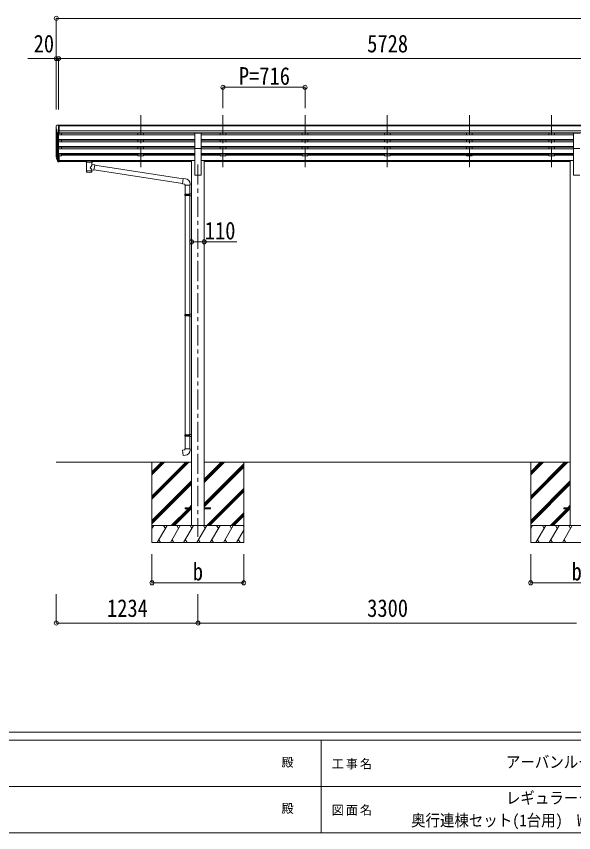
# Model space of a CAD drawing. Units: millimetres at full size, sheet at 1:35; some dimension numbers follow another scale. Extents: x -9837 to 9837, y -6790 to 6790.
# Drawn here: x -3180 to 1677, y -6790 to 321 of the extents above; entities that cross this region are included whole.
import ezdxf
from ezdxf.enums import TextEntityAlignment as Align

# ---------------------------------------------------------------- set-up
doc = ezdxf.new("R2010")
doc.units = ezdxf.units.MM
doc.header["$LTSCALE"] = 35
doc.header["$PDMODE"] = 32
doc.header["$PDSIZE"] = 35
doc.linetypes.add('CHAIN1', pattern=[8, 5, -1, 1, -1])
for name, color, linetype, lineweight in [('0-0_0', 7, 'Continuous', 9), ('0-1_本体', 5, 'CHAIN1', 9), ('0-3_ELV2', 4, 'Continuous', 9), ('0-6_OTH_LINE', 6, 'Continuous', 9), ('0-9_OUTLINE', 7, 'Continuous', 9), ('F-0_240', 7, 'Continuous', 9)]:
    doc.layers.add(name, color=color, linetype=linetype, lineweight=lineweight)
doc.styles.add('ＭＳ ゴシック', font='')
doc.styles.get('ＭＳ ゴシック').set_extended_font_data('MS Gothic')

msp = doc.modelspace()

# ---------------------------------------------------------------- linework, layer by layer
at = {"layer": '0-0_0'}
for p, q in [((-2831.87, -3563.91), (-1653.07, -3563.91)), ((-1997.87, -3563.91), (-1997.87, -4263.91)), ((-1997.87, -3858.08), (-1703.69, -3563.91)), ((-1997.87, -3872.23), (-1689.55, -3563.91)), ((-1997.87, -3886.37), (-1675.4, -3563.91)), ((-1997.87, -3674.24), (-1887.54, -3563.91)), ((-1997.87, -3660.09), (-1901.68, -3563.91)), ((-1997.87, -3645.95), (-1915.82, -3563.91)), ((-1542.67, -3739.54), (-1367.04, -3563.91)), ((-1542.67, -3725.39), (-1381.18, -3563.91)), ((-1542.67, -3711.25), (-1395.32, -3563.91)), ((-1542.67, -3563.91), (1646.93, -3563.91)), ((-1542.67, -3923.38), (-1197.87, -3578.59)), ((-1542.67, -3937.52), (-1197.87, -3592.73)), ((-1542.67, -3951.67), (-1197.87, -3606.87)), ((-1197.87, -3563.91), (-1197.87, -4263.91)), ((1302.13, -3563.91), (1302.13, -4263.91)), ((1302.13, -3858.08), (1596.31, -3563.91)), ((1302.13, -3872.23), (1610.45, -3563.91)), ((1302.13, -3886.37), (1624.59, -3563.91)), ((1302.13, -3674.24), (1412.46, -3563.91)), ((1302.13, -3660.09), (1398.32, -3563.91)), ((1302.13, -3645.95), (1384.18, -3563.91)), ((-1997.87, -4070.21), (-1653.07, -3725.42)), ((-1997.87, -4084.36), (-1653.07, -3739.56)), ((-1997.87, -4098.5), (-1653.07, -3753.7)), ((1302.13, -4070.21), (1646.93, -3725.42)), ((1302.13, -4084.36), (1646.93, -3739.56)), ((1302.13, -4098.5), (1646.93, -3753.7)), ((-1521.06, -4113.91), (-1197.87, -3790.72)), ((-1506.92, -4113.91), (-1197.87, -3804.86)), ((-1492.77, -4113.91), (-1197.87, -3819)), ((-1829.43, -4113.91), (-1683.93, -3968.41)), ((-1815.28, -4113.91), (-1669.78, -3968.41)), ((-1801.14, -4113.91), (-1655.64, -3968.41)), ((-1674.93, -3959.41), (-1653.07, -3937.55)), ((-1660.78, -3959.41), (-1653.07, -3951.69)), ((1470.57, -4113.91), (1616.07, -3968.41)), ((1484.71, -4113.91), (1630.22, -3968.41)), ((1498.86, -4113.91), (1644.36, -3968.41)), ((1625.07, -3959.41), (1646.93, -3937.55)), ((1639.22, -3959.41), (1646.93, -3951.69)), ((-1308.93, -4113.91), (-1197.87, -4002.85)), ((-1294.78, -4113.91), (-1197.87, -4016.99)), ((-1280.64, -4113.91), (-1197.87, -4031.13)), ((-1197.87, -4113.91), (-1997.87, -4113.91)), ((-1997.87, -4141.41), (-1981.99, -4113.91)), ((-1953.12, -4263.91), (-1866.52, -4113.91)), ((-1881.52, -4139.89), (-1896.52, -4113.91)), ((-1837.65, -4263.91), (-1751.05, -4113.91)), ((-1766.05, -4139.89), (-1781.05, -4113.91)), ((-1722.18, -4263.91), (-1635.58, -4113.91)), ((-1650.58, -4139.89), (-1665.58, -4113.91)), ((-1606.71, -4263.91), (-1520.11, -4113.91)), ((-1535.11, -4139.89), (-1550.11, -4113.9)), ((-1491.24, -4263.91), (-1404.64, -4113.91)), ((-1419.64, -4139.89), (-1434.64, -4113.91)), ((-1375.77, -4263.91), (-1289.17, -4113.91)), ((-1319.17, -4113.91), (-1304.17, -4139.89)), ((-1203.7, -4113.91), (-1197.87, -4124.01)), ((2102.13, -4113.91), (1302.13, -4113.91)), ((1302.13, -4141.41), (1318.01, -4113.91)), ((1346.88, -4263.91), (1433.48, -4113.91)), ((1418.48, -4139.89), (1403.48, -4113.91)), ((1462.35, -4263.91), (1548.95, -4113.91)), ((1533.95, -4139.89), (1518.95, -4113.91)), ((1577.82, -4263.91), (1664.42, -4113.91)), ((1649.42, -4139.89), (1634.42, -4113.91)), ((-1260.3, -4263.91), (-1197.87, -4155.77)), ((-1997.87, -4263.91), (-1197.87, -4263.91)), ((-1938.12, -4237.93), (-1923.12, -4263.91)), ((-1822.65, -4237.93), (-1807.65, -4263.91)), ((-1707.18, -4237.92), (-1692.18, -4263.91)), ((-1591.71, -4237.93), (-1576.71, -4263.91)), ((-1476.24, -4237.93), (-1461.24, -4263.91)), ((-1360.77, -4237.93), (-1345.77, -4263.91)), ((-1245.3, -4237.93), (-1230.3, -4263.91)), ((1302.13, -4263.91), (2102.13, -4263.91)), ((1361.88, -4237.93), (1376.87, -4263.91)), ((1477.35, -4237.93), (1492.35, -4263.91)), ((1592.82, -4237.92), (1607.82, -4263.91))]:
    msp.add_line(p, q, dxfattribs=at)
at = {"layer": '0-1_本体'}
for p, q in [((-2095.87, -539.5), (-2095.87, -1017.02)), ((-1379.87, -539.5), (-1379.87, -1017.02)), ((-663.87, -539.5), (-663.87, -1017.02)), ((52.13, -539.5), (52.13, -1017.02)), ((768.13, -539.5), (768.13, -1017.02)), ((1484.13, -539.5), (1484.13, -1017.02)), ((-1597.87, -970.34), (-1597.87, -4213.91))]:
    msp.add_line(p, q, dxfattribs=at)
at = {"layer": '0-3_ELV2'}
for p, q in [((-2833.87, -636.4), (-2833.87, -637.03)), ((-2826.96, -627.59), (-2831.03, -633.4)), ((-2823.87, -627.03), (-2826.2, -627.17)), ((-2823.87, -627.03), (-2805.37, -627.03)), ((-2811.87, -700.01), (-2811.87, -627.03)), ((-2805.37, -627.03), (-2795.37, -627.11)), ((-2805.37, -699.01), (-2805.37, -627.03)), ((-2805.37, -628.63), (2899.63, -628.63)), ((-2805.37, -633.85), (2899.63, -633.85)), ((-2795.37, -628.63), (-2795.37, -627.11)), ((-2831.87, -657.6), (-2831.87, -892.27)), ((-2831.34, -658.21), (-2826.02, -661.28)), ((-2819.49, -698.2), (-2828.5, -682.6)), ((-2826.9, -685.37), (-2826.9, -918.97)), ((-2825.87, -661.54), (-2825.87, -677.81)), ((-2817.87, -699.53), (-2817.88, -937.41)), ((-2811.87, -700.01), (-2817.08, -699.69)), ((-2805.37, -699.01), (-2811.87, -699.01)), ((-2811.87, -700.01), (-2811.87, -892.63)), ((-2811.87, -710.99), (-1625.37, -710.99)), ((2909.63, -677.38), (-2805.37, -677.38)), ((2909.63, -695.23), (-2805.37, -695.23)), ((-1625.37, -698.48), (-2805.37, -698.48)), ((-2786.87, -698.48), (-2786.87, -710.99)), ((-2120.87, -698.48), (-2120.87, -710.99)), ((-2070.87, -698.48), (-2070.87, -710.89)), ((-1625.37, -829.45), (-1625.37, -697.66)), ((-1625.37, -697.66), (-1570.37, -697.66)), ((-1570.37, -829.45), (-1570.37, -697.66)), ((1674.63, -698.48), (-1570.37, -698.48)), ((1674.63, -710.99), (-1570.37, -710.99)), ((-1404.87, -698.48), (-1404.87, -710.99)), ((-1354.87, -698.48), (-1354.87, -710.89)), ((-688.87, -698.48), (-688.87, -710.99)), ((-638.87, -698.48), (-638.87, -710.89)), ((27.13, -698.48), (27.13, -710.99)), ((77.13, -698.48), (77.13, -710.89)), ((743.13, -698.48), (743.13, -710.99)), ((793.13, -698.48), (793.13, -710.89)), ((1459.13, -698.48), (1459.13, -710.99)), ((1509.13, -698.48), (1509.13, -710.89)), ((1674.63, -829.45), (1674.63, -697.66)), ((1674.63, -697.66), (1729.63, -697.66)), ((-2811.87, -752.86), (-1625.37, -752.86)), ((-2811.87, -754.36), (-1625.37, -754.36)), ((-2811.87, -758.68), (-1625.37, -758.68)), ((-2811.87, -771.53), (-1625.37, -771.53)), ((-2786.87, -758.68), (-2786.87, -771.53)), ((-2120.87, -758.68), (-2120.87, -771.53)), ((-2070.87, -758.68), (-2070.87, -771.53)), ((1674.63, -752.86), (-1570.37, -752.86)), ((1674.63, -754.36), (-1570.37, -754.36)), ((1674.63, -758.68), (-1570.37, -758.68)), ((1674.63, -771.53), (-1570.37, -771.53)), ((-1404.87, -758.68), (-1404.87, -771.53)), ((-1354.87, -758.68), (-1354.87, -771.53)), ((-688.87, -758.68), (-688.87, -771.53)), ((-638.87, -758.68), (-638.87, -771.53)), ((27.13, -758.68), (27.13, -771.53)), ((77.13, -758.68), (77.13, -771.53)), ((743.13, -758.68), (743.13, -771.53)), ((793.13, -758.68), (793.13, -771.53)), ((1459.13, -758.68), (1459.13, -771.53)), ((1509.13, -758.68), (1509.13, -771.53)), ((-2811.87, -813.41), (-1625.37, -813.41)), ((-2811.87, -814.91), (-1625.37, -814.91)), ((-2811.87, -819.22), (-1625.37, -819.22)), ((-2811.87, -832.08), (-1625.37, -832.08)), ((-2786.87, -819.22), (-2786.87, -832.08)), ((-2120.87, -819.22), (-2120.87, -831.98)), ((-2070.87, -819.22), (-2070.87, -832.08)), ((-1625.37, -829.45), (-1625.37, -1063.91)), ((-1625.37, -829.45), (-1570.37, -829.45)), ((1674.63, -813.41), (-1570.37, -813.41)), ((1674.63, -814.91), (-1570.37, -814.91)), ((1674.63, -819.22), (-1570.37, -819.22)), ((-1570.37, -829.45), (-1570.37, -1063.91)), ((1674.63, -832.08), (-1570.37, -832.08)), ((-1404.87, -819.22), (-1404.87, -831.98)), ((-1354.87, -819.22), (-1354.87, -832.08)), ((-688.87, -819.22), (-688.87, -831.98)), ((-638.87, -819.22), (-638.87, -832.08)), ((27.13, -819.22), (27.13, -831.98)), ((77.13, -819.22), (77.13, -832.08)), ((743.13, -819.22), (743.13, -831.98)), ((793.13, -819.22), (793.13, -832.08)), ((1459.13, -819.22), (1459.13, -831.98)), ((1509.13, -819.22), (1509.13, -832.08)), ((1674.63, -829.45), (1674.63, -1063.91)), ((1674.63, -829.45), (1729.63, -829.45)), ((-2830.77, -906.82), (-2826.9, -914.77)), ((-2830.17, -905.44), (-2826.9, -912.51)), ((-2828.46, -918.09), (-2828.12, -922.5)), ((-2828.12, -922.5), (-2819.31, -946.05)), ((-2827.51, -921.94), (-2819.31, -938.11)), ((-2818.3, -936.98), (-2826.06, -921.58)), ((-2811.87, -873.96), (-1625.37, -873.96)), ((-2811.87, -875.46), (-1625.37, -875.46)), ((-2811.87, -879.77), (-1625.37, -879.77)), ((-2811.87, -892.63), (-2811.87, -947.4)), ((-2805.37, -892.63), (-2811.87, -892.63)), ((-2805.37, -892.63), (-2805.37, -946.66)), ((-2786.87, -893.26), (-2805.37, -893.26)), ((-2786.87, -879.77), (-2786.87, -893.26)), ((-2786.87, -888.32), (-2120.87, -888.32)), ((-2120.87, -879.77), (-2120.87, -893.26)), ((-2070.87, -893.26), (-2120.87, -893.26)), ((-2070.87, -879.77), (-2070.87, -893.26)), ((-2070.87, -888.32), (-1625.37, -888.32)), ((1674.63, -873.96), (-1570.37, -873.96)), ((1674.63, -875.46), (-1570.37, -875.46)), ((1674.63, -879.77), (-1570.37, -879.77)), ((-1404.87, -888.32), (-1570.37, -888.32)), ((-1404.87, -879.77), (-1404.87, -893.26)), ((-1354.87, -893.26), (-1404.87, -893.26)), ((-1354.87, -879.77), (-1354.87, -893.26)), ((-688.87, -888.32), (-1354.87, -888.32)), ((-688.87, -879.77), (-688.87, -893.26)), ((-638.87, -893.26), (-688.87, -893.26)), ((-638.87, -879.77), (-638.87, -893.26)), ((27.13, -888.32), (-638.87, -888.32)), ((27.13, -879.77), (27.13, -893.26)), ((77.13, -893.26), (27.13, -893.26)), ((77.13, -879.77), (77.13, -893.26)), ((1459.13, -888.32), (77.13, -888.32)), ((743.13, -879.77), (743.13, -893.26)), ((793.13, -893.26), (743.13, -893.26)), ((793.13, -879.77), (793.13, -893.26)), ((1459.13, -879.77), (1459.13, -893.26)), ((1509.13, -893.26), (1459.13, -893.26)), ((1509.13, -879.77), (1509.13, -893.26)), ((1674.63, -888.32), (1509.13, -888.32)), ((-2811.87, -937.66), (-2817, -937.66)), ((-2811.87, -939.47), (-2816.71, -939.47)), ((-2811.87, -947.4), (-2816.71, -947.4)), ((-2805.37, -932.76), (-2811.87, -932.76)), ((-2805.37, -937.64), (-2811.87, -937.64)), ((-2805.37, -946.66), (-2811.87, -946.66)), ((-2805.37, -935.33), (-1653.07, -935.33)), ((-2805.37, -936.73), (-1653.07, -936.73)), ((-2571.37, -944.42), (-2805.37, -944.42)), ((-1653.07, -944.42), (-2517.37, -944.42)), ((-1653.07, -934.91), (-1653.07, -4113.91)), ((-1653.07, -934.91), (-1625.37, -934.91)), ((-1542.67, -934.91), (-1570.37, -934.91)), ((-1542.67, -934.91), (-1542.67, -4113.91)), ((1646.93, -935.33), (-1542.67, -935.33)), ((1646.93, -936.73), (-1542.67, -936.73)), ((1646.93, -944.42), (-1542.67, -944.42)), ((1646.93, -934.91), (1646.93, -4113.91)), ((1646.93, -934.91), (1674.63, -934.91)), ((-1625.37, -1063.91), (-1570.37, -1063.91)), ((1674.63, -1063.91), (1729.63, -1063.91)), ((-1707.87, -3959.41), (-1653.07, -3959.41)), ((-1542.67, -3959.41), (-1487.87, -3959.41)), ((-1542.67, -3968.41), (-1487.87, -3968.41)), ((-1487.87, -3959.41), (-1487.87, -3968.41)), ((1592.13, -3959.41), (1646.93, -3959.41))]:
    msp.add_line(p, q, dxfattribs=at)
for points in [[(-1707.87, -3959.41), (-1707.87, -3968.41), (-1653.07, -3968.41)], [(1592.13, -3959.41), (1592.13, -3968.41), (1646.93, -3968.41)]]:
    msp.add_lwpolyline(points, dxfattribs=at)
for centre, radius, start, end in [((-2830.87, -636.4), 3, 93, 180), ((-2631.87, -637.03), 202, 180, 184.94904), ((-2826.14, -628.17), 1, 93.5, 145), ((-2826.96, -653.84), 6.18, 185.7035, 224.99897), ((-2825.9, -681.1), 3, 94.7167, 210), ((-2826.17, -677.81), 0.3, 274.7167, 0), ((-2826.17, -661.54), 0.3, 0, 60), ((-2816.89, -696.7), 3, 210, 266.5), ((-2802.69, -897.7), 29.53, 186.50806, 197.98144), ((-2801.28, -895.95), 30.41, 187.1552, 198.19734)]:
    msp.add_arc(centre, radius, start, end, dxfattribs=at)
for centre, major_axis, ratio, start_param, end_param in [((-2743.22, -898.14), (-89.06, 1.43), 0.57596, 6.1962358, 6.3678173), ((-2744.01, -891.46), (87.93, 4.42), 0.541684, 3.0659337, 3.2228513), ((-2827.16, -918.09), (1.3, 0), 0.90356, 1.3700892, 3.347195), ((-2741.24, -901.9), (-89.07, 0), 0.90356, 0.2056023, 0.2515348), ((-2741.95, -898.04), (-88.05, 0), 0.90356, 0.2662965, 0.3003836), ((-2816.71, -936.76), (-3, 0), 0.90356, 0.5235988, 1.5707963), ((-2816.71, -944.69), (3, 0), 0.90356, 3.6651914, 4.712389), ((-2817, -936.31), (-1.5, 0), 0.90356, 0.5235988, 1.5707963)]:
    msp.add_ellipse(centre, major_axis=major_axis, ratio=ratio, start_param=start_param, end_param=end_param, dxfattribs=at)
at = {"layer": '0-6_OTH_LINE'}
for p, q in [((-2831.87, 303.15), (-2831.87, -489.5)), ((-2831.87, 303.15), (8664.13, 303.15)), ((-2831.87, -46.85), (-2831.87, -492.26)), ((-2831.87, -46.85), (-2811.87, -46.85)), ((-2811.87, -46.85), (-2811.87, -492.26)), ((-2811.87, -46.85), (2916.13, -46.85)), ((-1379.87, -296.85), (-1379.87, -479.31)), ((-1379.87, -296.85), (-663.87, -296.85)), ((-663.87, -296.85), (-663.87, -479.31)), ((-1653.07, -1643.46), (-1542.67, -1643.46)), ((-1997.87, -4613.91), (-1997.87, -4363.93)), ((-1197.87, -4613.91), (-1197.87, -4363.93)), ((1302.13, -4613.91), (1302.13, -4363.93)), ((-1997.87, -4613.91), (-1197.87, -4613.91)), ((1302.13, -4613.91), (2102.13, -4613.91)), ((-2831.87, -4963.91), (-2831.87, -4713.91)), ((-1597.87, -4963.91), (-1597.87, -4713.91)), ((-2831.87, -4963.91), (-1597.87, -4963.91)), ((-1597.87, -4963.91), (1702.13, -4963.91))]:
    msp.add_line(p, q, dxfattribs=at)
at = {"layer": '0-6_OTH_LINE', "lineweight": 18}
for p, q in [((-2831.87, -46.85), (-3080.7, -46.85)), ((-1542.67, -1643.46), (-1259.6, -1643.46))]:
    msp.add_line(p, q, dxfattribs=at)
at = {"layer": '0-6_OTH_LINE'}
for p in [(-2831.87, 303.15), (-2831.87, -46.85), (-2811.87, -46.85), (-1379.87, -296.85), (-663.87, -296.85), (-1653.07, -1643.46), (-1542.67, -1643.46), (-1997.87, -4613.91), (-1197.87, -4613.91), (1302.13, -4613.91), (-2831.87, -4963.91), (-1597.87, -4963.91)]:
    msp.add_point(p, dxfattribs=at)
at = {"layer": '0-9_OUTLINE'}
for p, q in [((-2587.87, -937.51), (-2587.87, -943.26)), ((-2585.87, -936.84), (-2502.87, -936.84)), ((-2585.87, -939.02), (-2502.87, -939.02)), ((-2585.87, -943.93), (-2571.37, -943.93)), ((-2571.37, -949.57), (-2571.37, -943.03)), ((-2567.27, -950.49), (-2567.29, -1035.93)), ((-2521.47, -969.24), (-2521.47, -950.49)), ((-2496.25, -973.14), (-2521.47, -969.23)), ((-2517.37, -949.57), (-2517.37, -943.03)), ((-2517.37, -943.93), (-2502.87, -943.93)), ((-2496.25, -973.14), (-2503.27, -1018.4)), ((-2500.87, -937.51), (-2500.87, -943.26)), ((-1727.26, -1094.51), (-2496.56, -975.16)), ((-2521.45, -1035.93), (-2521.47, -1015.27)), ((-2521.47, -1015.58), (-2503.27, -1018.4)), ((-1730.93, -1136.44), (-2503, -1016.66)), ((-1706.26, -1094.38), (-1727.09, -1092.56)), ((-1711.18, -1150.13), (-1665.18, -1150.13)), ((-1709.07, -1150.13), (-1709.07, -1227.97)), ((-1667.07, -1150.13), (-1667.07, -1225.41)), ((-1665.18, -1150.13), (-1665.18, -1139.21)), ((-1711.07, -1229.97), (-1710.07, -1227.97)), ((-1711.07, -1229.97), (-1667.07, -1229.97)), ((-1711.07, -1229.97), (-1711.07, -1237.97)), ((-1711.07, -1237.97), (-1667.07, -1237.97)), ((-1711.07, -1237.97), (-1710.07, -1239.97)), ((-1710.07, -1227.97), (-1667.07, -1227.97)), ((-1710.07, -1239.97), (-1667.07, -1239.97)), ((-1709.07, -1239.97), (-1709.07, -2276.16)), ((-1671.55, -1229.97), (-1671.98, -1227.97)), ((-1669.07, -1225.47), (-1653.07, -1225)), ((-1669.07, -1227.47), (-1669.07, -1225.47)), ((-1669.07, -1227.47), (-1667.07, -1227.47)), ((-1669.07, -1242.47), (-1669.07, -1240.47)), ((-1669.07, -1242.47), (-1653.07, -1242.94)), ((-1667.07, -1242.53), (-1667.07, -2273.6)), ((-1653.07, -1225), (-1653.07, -1242.94)), ((-1669.07, -2273.66), (-1653.07, -2273.19)), ((-1669.07, -2275.66), (-1669.07, -2273.66)), ((-1653.07, -2273.19), (-1653.07, -2291.13)), ((-1711.07, -2278.16), (-1710.07, -2276.16)), ((-1711.07, -2278.16), (-1667.07, -2278.16)), ((-1711.07, -2278.16), (-1711.07, -2286.16)), ((-1711.07, -2286.16), (-1667.07, -2286.16)), ((-1711.07, -2286.16), (-1710.07, -2288.16)), ((-1710.07, -2276.16), (-1667.07, -2276.16)), ((-1710.07, -2288.16), (-1667.07, -2288.16)), ((-1709.07, -2288.16), (-1709.07, -3324.35)), ((-1671.55, -2278.16), (-1671.98, -2276.16)), ((-1669.07, -2275.66), (-1667.07, -2275.66)), ((-1669.07, -2290.66), (-1669.07, -2288.66)), ((-1669.07, -2290.66), (-1653.07, -2291.13)), ((-1667.07, -2290.72), (-1667.07, -3321.79)), ((-1711.07, -3326.35), (-1710.07, -3324.35)), ((-1711.07, -3326.35), (-1667.07, -3326.35)), ((-1711.07, -3326.35), (-1711.07, -3334.35)), ((-1711.07, -3334.35), (-1667.07, -3334.35)), ((-1711.07, -3334.35), (-1710.07, -3336.35)), ((-1710.07, -3324.35), (-1667.07, -3324.35)), ((-1710.07, -3336.35), (-1667.07, -3336.35)), ((-1709.07, -3336.35), (-1709.07, -3446.35)), ((-1671.55, -3326.35), (-1671.98, -3324.35)), ((-1669.07, -3321.85), (-1653.07, -3321.38)), ((-1669.07, -3323.85), (-1669.07, -3321.85)), ((-1669.07, -3323.85), (-1667.07, -3323.85)), ((-1669.07, -3338.85), (-1669.07, -3336.85)), ((-1669.07, -3338.85), (-1653.07, -3339.32)), ((-1667.07, -3338.91), (-1667.07, -3446.35)), ((-1653.07, -3321.38), (-1653.07, -3339.32)), ((-1711.07, -3446.35), (-1665.07, -3446.35)), ((-1711.07, -3456.35), (-1711.07, -3446.35)), ((-1665.07, -3446.35), (-1665.07, -3457.27))]:
    msp.add_line(p, q, dxfattribs=at)
for points in [[(-2587.87, -937.51), (-2587.83, -937.31), (-2587.75, -937.17), (-2587.65, -937.08), (-2587.55, -937.02), (-2587.43, -936.97), (-2587.13, -936.91), (-2586.64, -936.87), (-2586.1, -936.84), (-2585.87, -936.84)], [(-2587.87, -943.26), (-2587.83, -943.46), (-2587.75, -943.6), (-2587.65, -943.69), (-2587.55, -943.75), (-2587.43, -943.8), (-2587.13, -943.86), (-2586.64, -943.91), (-2586.1, -943.93), (-2585.87, -943.93)], [(-2502.87, -936.84), (-2502.52, -936.85), (-2501.99, -936.87), (-2501.54, -936.92), (-2501.23, -937), (-2501.06, -937.1), (-2500.94, -937.24), (-2500.88, -937.42), (-2500.87, -937.51)], [(-2502.87, -943.93), (-2502.52, -943.92), (-2501.99, -943.9), (-2501.54, -943.85), (-2501.23, -943.77), (-2501.06, -943.67), (-2500.94, -943.53), (-2500.88, -943.35), (-2500.87, -943.26)], [(-1727.09, -1092.56), (-1731.1, -1138.38), (-1711.18, -1140.13), (-1711.18, -1150.13)], [(-1671.55, -1229.97), (-1671.55, -1237.97), (-1671.98, -1239.97)], [(-1669.07, -1240.47), (-1667.07, -1240.47), (-1667.07, -1227.47)], [(-1671.55, -2278.16), (-1671.55, -2286.16), (-1671.98, -2288.16)], [(-1669.07, -2288.66), (-1667.07, -2288.66), (-1667.07, -2275.66)], [(-1671.55, -3326.35), (-1671.55, -3334.35), (-1671.98, -3336.35)], [(-1669.07, -3336.85), (-1667.07, -3336.85), (-1667.07, -3323.85)], [(-1706.15, -3502.09), (-1726.98, -3503.92), (-1730.99, -3458.09), (-1711.07, -3456.35)]]:
    msp.add_lwpolyline(points, dxfattribs=at)
for centre, start, end in [((-1710.18, -1139.21), 0, 85), ((-1710.07, -3457.27), 275, 0)]:
    msp.add_arc(centre, 45, start, end, dxfattribs=at)
for centre, major_axis, ratio, start_param, end_param in [((-2585.87, -939.24), (2, 0), 0.109601, 3.1415927, 4.712389), ((-2544.37, -949.49), (27.06, 0), 0.069685, 3.1415927, 6.2831853), ((-2544.37, -943.03), (27, 0), 0.070066, 6.2831853, 9.424778), ((-2544.37, -995.77), (-22.81, -26.62), 0.234429, 1.6855472, 3.1268519), ((-2533.37, -947.01), (16, 0), 0.361356, 6.2636979, 6.2831853), ((-2502.87, -939.24), (2, 0), 0.109601, 4.712389, 6.2831853), ((-2544.37, -1035.93), (22.92, 0), 0.101955, 3.1415499, 6.2833984), ((-2544.37, -1023.49), (22.91, 0), 0.122865, 3.1415927, 6.2831853), ((-2541.82, -993.13), (20.32, -22.25), 0.045535, 0.0389954, 1.3075346)]:
    msp.add_ellipse(centre, major_axis=major_axis, ratio=ratio, start_param=start_param, end_param=end_param, dxfattribs=at)
at = {"layer": 'F-0_240', "color": 5}
for p, q in [((-9837.4, -5915), (9342.6, -5915)), ((-9837.4, -5985), (6231.38, -5985)), ((-523.62, -5985), (-523.62, -6790)), ((-4023.62, -6387.5), (3151.38, -6387.5)), ((-9837.4, -6790), (9342.6, -6790))]:
    msp.add_line(p, q, dxfattribs=at)

# ---------------------------------------------------------------- texts
at = {"layer": '0-6_OTH_LINE', "color": 7, "style": 'ＭＳ ゴシック', "width": 0.85}
for s, p in [('20', (-3028.96, -40.29)), ('5728', (-122.87, -39.85)), ('P=716', (-1240.62, -321.85)), ('110', (-1537.77, -1668.95)), ('b', (-1641.62, -4638.91)), ('b', (1658.38, -4638.91)), ('1234', (-2389.87, -4956.91)), ('3300', (-122.87, -4956.91))]:
    msp.add_text(s, height=154, dxfattribs=at).set_placement(p, align=Align.BOTTOM_LEFT)
at = {"layer": 'F-0_240', "style": 'ＭＳ ゴシック', "width": 0.9}
for s, p in [('アーバンルーフⅡ', (1086.38, -6256.25)), ('レギュラータイプ', (1086.38, -6569.36)), ('奥行連棟セット(1台用)\u3000W27-L57+57\u3000ロング柱', (259.51, -6764.92))]:
    msp.add_text(s, height=102.6, dxfattribs=at).set_placement(p, align=Align.BOTTOM_LEFT)
at = {"layer": 'F-0_240', "style": 'ＭＳ ゴシック'}
for p in [(-868.62, -6238.75), (-868.62, -6641.25)]:
    msp.add_text('殿', height=76.98, dxfattribs=at).set_placement(p, align=Align.BOTTOM_LEFT)
at = {"layer": 'F-0_240', "char_height": 76.98, "attachment_point": 7, "style": 'ＭＳ ゴシック'}
for s, insert in [('\\T1.17;工事名', (-431.33, -6238.75)), ('\\T1.17;図面名', (-431.33, -6641.25))]:
    msp.add_mtext(s, dxfattribs=dict(at, insert=insert))

doc.saveas('drawing.dxf')
